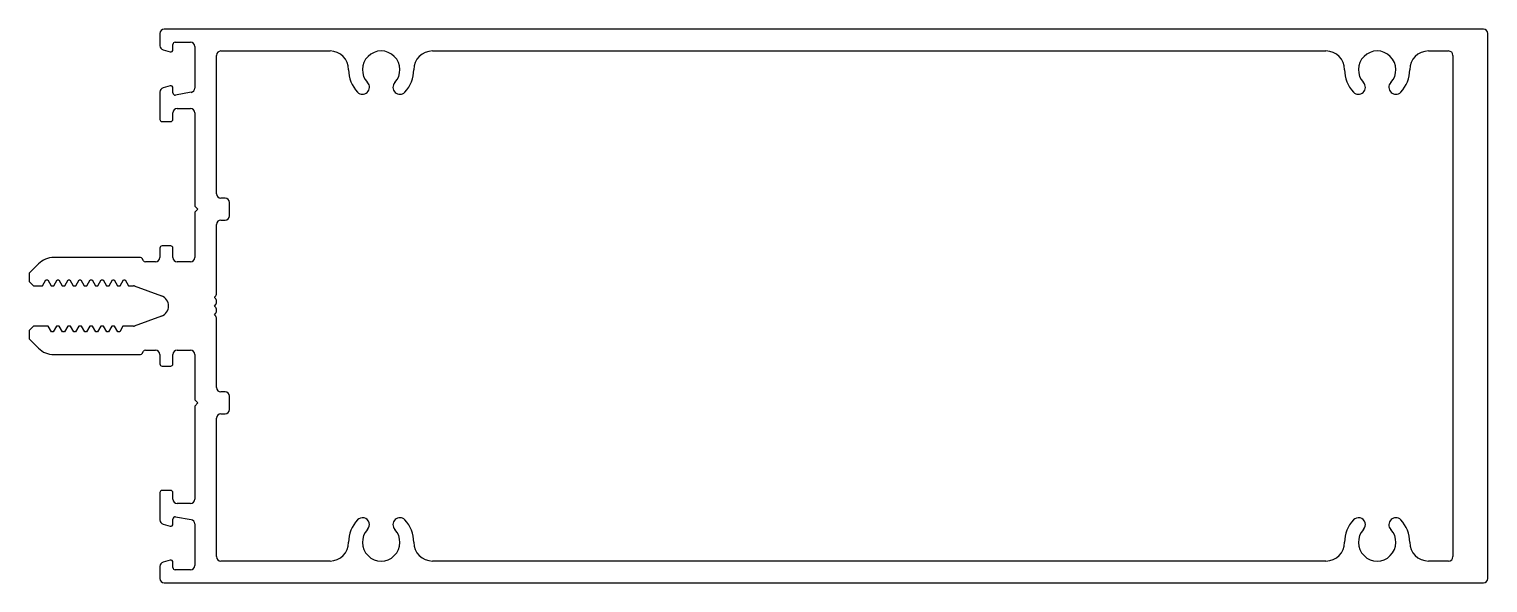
# Model space of a CAD drawing. Extents: x 5 to 172, y 4 to 67.
import ezdxf

# ---------------------------------------------------------------- set-up
doc = ezdxf.new("R2010")
doc.units = 0
doc.layers.get('0').update_dxf_attribs({"linetype": 'CONTINUOUS'})

msp = doc.modelspace()

# ---------------------------------------------------------------- linework, layer by layer
for p, q in [((171.58, 67.01), (20.18, 67.01)), ((19.68, 66.51), (19.68, 65.12)), ((21.43, 65.51), (23.18, 65.51)), ((172.08, 4.01), (172.08, 66.51)), ((20.05, 64.63), (20.87, 64.42)), ((21.18, 64.66), (21.18, 65.26)), ((23.68, 65.01), (23.68, 60.26)), ((26.18, 48.12), (26.18, 64.01)), ((26.68, 64.51), (39.21, 64.51)), ((50.97, 64.51), (153.51, 64.51)), ((165.27, 64.51), (167.58, 64.51)), ((168.08, 64.01), (168.08, 6.51)), ((20.87, 60.51), (20.05, 60.29)), ((21.18, 59.7), (21.18, 60.26)), ((19.68, 59.8), (19.68, 56.66)), ((23.27, 59.77), (21.48, 59.45)), ((21.18, 56.66), (21.18, 57.41)), ((21.68, 57.91), (23.18, 57.91)), ((23.68, 57.41), (23.68, 46.73)), ((19.93, 56.41), (20.93, 56.41)), ((27.18, 47.62), (26.68, 47.62)), ((27.68, 45.62), (27.68, 47.12)), ((23.68, 46.73), (24.04, 46.37)), ((24.04, 46.37), (23.68, 46.02)), ((23.68, 46.02), (23.68, 40.83)), ((26.18, 36.61), (26.18, 44.62)), ((26.68, 45.12), (27.18, 45.12)), ((19.68, 41.91), (19.68, 40.83)), ((20.93, 42.16), (19.93, 42.16)), ((21.18, 40.83), (21.18, 41.91)), ((17.44, 40.83), (7.52, 40.83)), ((17.8, 40.46), (17.65, 40.71)), ((19.18, 40.33), (18.02, 40.33)), ((23.18, 40.33), (21.68, 40.33)), ((4.68, 38.92), (4.68, 38.08)), ((5.75, 40.1), (4.76, 39.1)), ((4.68, 38.08), (5.18, 37.58)), ((5.18, 37.58), (6.23, 37.58)), ((6.23, 37.58), (6.61, 38.25)), ((6.61, 38.25), (6.82, 38.25)), ((6.82, 38.25), (7.2, 37.58)), ((7.2, 37.58), (7.5, 37.58)), ((7.5, 37.58), (7.88, 38.25)), ((7.88, 38.25), (8.09, 38.25)), ((8.09, 38.25), (8.47, 37.58)), ((8.47, 37.58), (8.77, 37.58)), ((8.77, 37.58), (9.15, 38.25)), ((9.15, 38.25), (9.36, 38.25)), ((9.36, 38.25), (9.74, 37.58)), ((9.74, 37.58), (10.04, 37.58)), ((10.04, 37.58), (10.42, 38.25)), ((10.42, 38.25), (10.63, 38.25)), ((10.63, 38.25), (11.01, 37.58)), ((11.01, 37.58), (11.31, 37.58)), ((11.31, 37.58), (11.69, 38.25)), ((11.69, 38.25), (11.9, 38.25)), ((11.9, 38.25), (12.28, 37.58)), ((12.28, 37.58), (12.58, 37.58)), ((12.58, 37.58), (12.96, 38.25)), ((12.96, 38.25), (13.17, 38.25)), ((13.17, 38.25), (13.55, 37.58)), ((13.55, 37.58), (13.85, 37.58)), ((13.85, 37.58), (14.23, 38.25)), ((14.23, 38.25), (14.44, 38.25)), ((14.44, 38.25), (14.82, 37.58)), ((14.82, 37.58), (15.12, 37.58)), ((15.12, 37.58), (15.5, 38.25)), ((15.5, 38.25), (15.71, 38.25)), ((15.71, 38.25), (16.09, 37.58)), ((16.09, 37.58), (16.67, 37.58)), ((16.75, 37.57), (19.86, 36.44)), ((25.94, 36.26), (26.11, 36.43)), ((26.11, 36.08), (25.94, 36.25)), ((25.94, 35.26), (26.11, 35.43)), ((26.11, 35.08), (25.94, 35.25)), ((26.18, 35.61), (26.18, 35.9)), ((19.86, 34.09), (16.75, 32.96)), ((25.94, 34.26), (26.11, 34.43)), ((26.11, 34.08), (25.94, 34.25)), ((26.18, 34.61), (26.18, 34.9)), ((26.18, 25.9), (26.18, 33.9)), ((5.18, 32.94), (4.68, 32.44)), ((4.68, 32.44), (4.68, 31.6)), ((6.87, 32.94), (5.18, 32.94)), ((7.25, 32.28), (6.87, 32.94)), ((7.45, 32.28), (7.25, 32.28)), ((7.83, 32.94), (7.45, 32.28)), ((8.14, 32.94), (7.83, 32.94)), ((8.52, 32.28), (8.14, 32.94)), ((8.72, 32.28), (8.52, 32.28)), ((9.1, 32.94), (8.72, 32.28)), ((9.41, 32.94), (9.1, 32.94)), ((9.79, 32.28), (9.41, 32.94)), ((9.99, 32.28), (9.79, 32.28)), ((10.37, 32.94), (9.99, 32.28)), ((10.68, 32.94), (10.37, 32.94)), ((11.06, 32.28), (10.68, 32.94)), ((11.26, 32.28), (11.06, 32.28)), ((11.64, 32.94), (11.26, 32.28)), ((11.95, 32.94), (11.64, 32.94)), ((12.33, 32.28), (11.95, 32.94)), ((12.53, 32.28), (12.33, 32.28)), ((12.91, 32.94), (12.53, 32.28)), ((13.22, 32.94), (12.91, 32.94)), ((13.6, 32.28), (13.22, 32.94)), ((13.8, 32.28), (13.6, 32.28)), ((14.18, 32.94), (13.8, 32.28)), ((14.49, 32.94), (14.18, 32.94)), ((14.87, 32.28), (14.49, 32.94)), ((15.07, 32.28), (14.87, 32.28)), ((15.45, 32.94), (15.07, 32.28)), ((16.67, 32.94), (15.45, 32.94)), ((4.76, 31.42), (5.75, 30.42)), ((18.02, 30.19), (19.18, 30.19)), ((21.68, 30.19), (23.18, 30.19)), ((7.52, 29.69), (17.44, 29.69)), ((17.65, 29.82), (17.8, 30.07)), ((19.68, 29.69), (19.68, 28.61)), ((21.18, 28.61), (21.18, 29.69)), ((23.68, 29.69), (23.68, 24.5)), ((19.93, 28.36), (20.93, 28.36)), ((27.18, 25.4), (26.68, 25.4)), ((23.68, 24.5), (24.04, 24.15)), ((24.04, 24.15), (23.68, 23.79)), ((23.68, 23.79), (23.68, 13.11)), ((27.68, 23.4), (27.68, 24.9)), ((26.18, 6.51), (26.18, 22.4)), ((26.68, 22.9), (27.18, 22.9)), ((19.68, 13.86), (19.68, 10.72)), ((20.93, 14.11), (19.93, 14.11)), ((21.18, 13.11), (21.18, 13.86)), ((23.18, 12.61), (21.68, 12.61)), ((20.05, 10.23), (20.87, 10.02)), ((21.18, 10.26), (21.18, 10.83)), ((21.48, 11.07), (23.27, 10.76)), ((23.68, 10.26), (23.68, 5.51)), ((19.68, 5.4), (19.68, 4.01)), ((20.87, 6.11), (20.05, 5.89)), ((21.18, 5.26), (21.18, 5.86)), ((39.21, 6.01), (26.68, 6.01)), ((153.51, 6.01), (50.97, 6.01)), ((167.58, 6.01), (165.27, 6.01)), ((20.18, 3.51), (171.58, 3.51)), ((23.18, 5.01), (21.43, 5.01))]:
    msp.add_line(p, q)
for centre, radius, start, end in [((20.18, 66.51), 0.5, 90, 180), ((171.58, 66.51), 0.5, 360, 90), ((21.43, 65.26), 0.25, 90, 180), ((23.18, 65.01), 0.5, 360, 90), ((20.18, 65.12), 0.5, 180, 255), ((20.93, 64.66), 0.25, 255, 360), ((26.68, 64.01), 0.5, 90, 180), ((39.19, 62.36), 2.15, 0.0049, 89.568), ((45.08, 62.36), 2.15, 316.6427, 223.3573), ((50.97, 62.36), 2.15, 90, 179.9945), ((153.49, 62.36), 2.15, 0.0049, 89.568), ((159.38, 62.36), 2.15, 316.6427, 223.3573), ((165.27, 62.36), 2.15, 90.0006, 179.9945), ((167.58, 64.01), 0.5, 360, 90), ((45.08, 62.36), 3.74, 180.0049, 223.3573), ((45.08, 62.36), 3.74, 316.6427, 359.9946), ((159.38, 62.36), 3.74, 180.0049, 223.3573), ((159.38, 62.36), 3.74, 316.6427, 359.9946), ((20.18, 59.8), 0.5, 105, 180), ((20.93, 60.26), 0.25, 360, 105), ((42.94, 60.34), 0.794, 223.3573, 43.3573), ((47.22, 60.34), 0.794, 136.6427, 316.6427), ((157.24, 60.34), 0.794, 223.3573, 43.3573), ((161.52, 60.34), 0.794, 136.6427, 316.6427), ((21.43, 59.7), 0.25, 180, 280), ((23.18, 60.26), 0.5, 280, 0), ((21.68, 57.41), 0.5, 90, 179.9999), ((23.18, 57.41), 0.5, 0, 90), ((19.93, 56.66), 0.25, 180, 270), ((20.93, 56.66), 0.25, 270, 359.9999), ((26.68, 48.12), 0.5, 180, 270), ((27.18, 47.12), 0.5, 0, 90), ((23.93, 46.02), 0.25, 179.9865, 180), ((27.18, 45.62), 0.5, 270, 0), ((26.68, 44.62), 0.5, 90, 180), ((19.93, 41.91), 0.25, 90, 180), ((20.93, 41.91), 0.25, 0, 90), ((7.52, 38.33), 2.5, 90, 135), ((17.44, 40.58), 0.25, 30, 90), ((18.02, 40.58), 0.25, 210, 270), ((19.18, 40.83), 0.5, 270, 0), ((21.68, 40.83), 0.5, 180, 270), ((23.18, 40.83), 0.5, 270, 360), ((4.93, 38.92), 0.25, 135, 180), ((16.67, 37.33), 0.25, 70, 90), ((19.43, 35.26), 1.25, 290, 70), ((25.94, 36.26), 0.008, 135, 225), ((25.94, 35.26), 0.008, 135, 225), ((25.93, 36.61), 0.25, 315, 360), ((25.93, 35.9), 0.25, 360, 45), ((25.93, 35.61), 0.25, 315, 360), ((25.94, 34.26), 0.008, 135, 225), ((25.93, 34.9), 0.25, 0, 45), ((25.93, 34.61), 0.25, 315, 360), ((25.93, 33.9), 0.25, 0, 45), ((16.67, 33.19), 0.25, 270, 290), ((4.93, 31.6), 0.25, 180, 225), ((7.52, 32.19), 2.5, 225, 270), ((18.02, 29.94), 0.25, 90, 150), ((19.18, 29.69), 0.5, 360, 90), ((21.68, 29.69), 0.5, 90, 180), ((23.18, 29.69), 0.5, 0, 90), ((17.44, 29.94), 0.25, 270, 330), ((19.93, 28.61), 0.25, 180, 270), ((20.93, 28.61), 0.25, 270, 0), ((26.68, 25.9), 0.5, 180, 270), ((27.18, 24.9), 0.5, 0, 90), ((23.93, 24.5), 0.25, 180, 180.0135), ((26.68, 22.4), 0.5, 90, 180), ((27.18, 23.4), 0.5, 270, 0), ((19.93, 13.86), 0.25, 90, 180), ((20.93, 13.86), 0.25, 0.0001, 90), ((21.68, 13.11), 0.5, 180.0001, 270), ((23.18, 13.11), 0.5, 270, 360), ((20.18, 10.72), 0.5, 180, 255), ((20.93, 10.26), 0.25, 255, 360), ((21.43, 10.83), 0.25, 80, 180), ((23.18, 10.26), 0.5, 360, 80), ((45.08, 8.16), 3.74, 136.6427, 179.9951), ((42.94, 10.18), 0.794, 316.6427, 136.6427), ((47.22, 10.18), 0.794, 43.3573, 223.3573), ((45.08, 8.16), 3.74, 0.0054, 43.3573), ((159.38, 8.16), 3.74, 136.6427, 179.9951), ((157.24, 10.18), 0.794, 316.6427, 136.6427), ((161.52, 10.18), 0.794, 43.3573, 223.3573), ((159.38, 8.16), 3.74, 0.0054, 43.3573), ((45.08, 8.16), 2.15, 136.6427, 43.3573), ((159.38, 8.16), 2.15, 136.6427, 43.3573), ((39.19, 8.16), 2.15, 270.432, 359.9951), ((50.97, 8.16), 2.15, 180.0055, 270), ((153.49, 8.16), 2.15, 270.432, 359.9951), ((165.27, 8.16), 2.15, 180.0055, 270), ((20.18, 5.4), 0.5, 105, 180), ((20.93, 5.86), 0.25, 0, 105), ((21.43, 5.26), 0.25, 180, 270), ((23.18, 5.51), 0.5, 270, 360), ((26.68, 6.51), 0.5, 180, 270), ((167.58, 6.51), 0.5, 270, 360), ((20.18, 4.01), 0.5, 180, 270), ((171.58, 4.01), 0.5, 270, 0)]:
    msp.add_arc(centre, radius, start, end)

doc.saveas('drawing.dxf')
